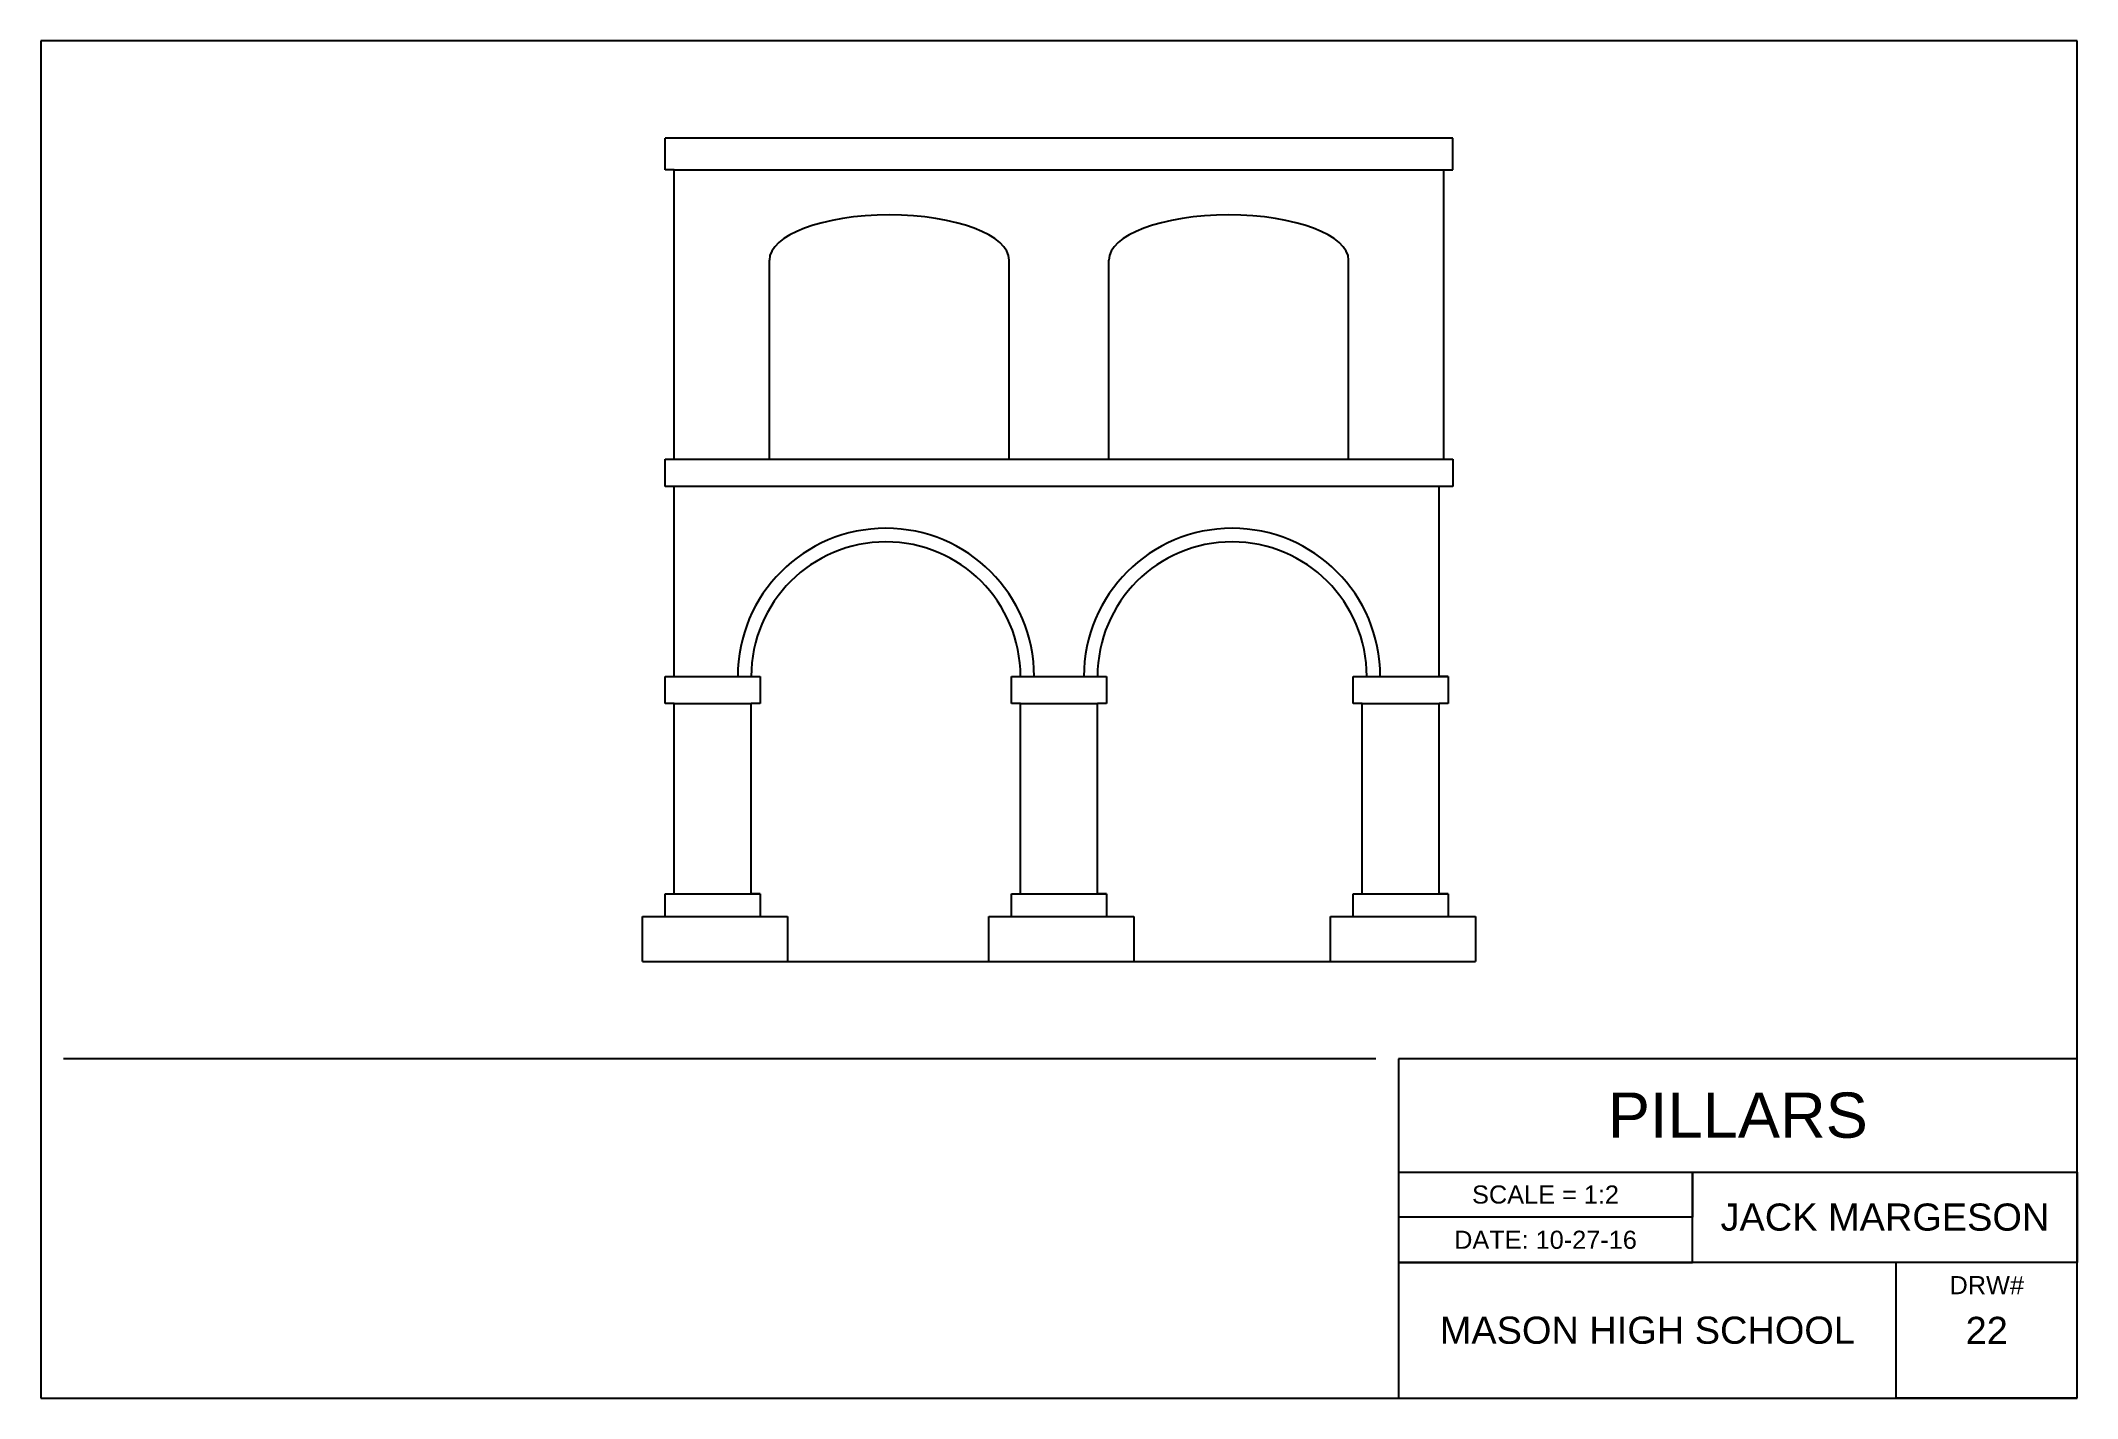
# Model space of a CAD drawing. Header units: millimetres. Extents: x 0 to 450, y 0 to 300.
import ezdxf

# ---------------------------------------------------------------- set-up
doc = ezdxf.new("R2010")
doc.units = ezdxf.units.MM
doc.styles.get("Standard").update_dxf_attribs({"font": 'arial.ttf'})

msp = doc.modelspace()

# ---------------------------------------------------------------- linework, layer by layer
for p, q in [((450, 300), (0, 300)), ((0, 300), (0, 0)), ((450, 0), (450, 300)), ((312, 278.5), (138, 278.5)), ((138, 271.5), (138, 278.5)), ((312, 278.5), (138, 278.5)), ((312, 271.5), (312, 278.5)), ((140, 271.5), (138, 271.5)), ((140, 207.5), (140, 271.5)), ((140, 271.5), (310, 271.5)), ((310, 207.5), (310, 271.5)), ((310, 271.5), (312, 271.5)), ((161, 207.5), (161, 251.5)), ((214, 207.5), (214, 251.5)), ((236, 207.5), (236, 251.5)), ((289, 207.5), (289, 251.5)), ((138, 201.5), (138, 207.5)), ((138, 207.5), (312, 207.5)), ((312, 207.5), (312, 201.5)), ((140, 201.5), (138, 201.5)), ((140, 159.5), (140, 201.5)), ((312, 201.5), (140, 201.5)), ((309, 159.5), (309, 201.5)), ((138, 153.5), (138, 159.5)), ((138, 159.5), (159, 159.5)), ((138, 159.5), (140, 159.5)), ((159, 159.5), (159, 153.5)), ((214.5, 153.5), (214.5, 159.5)), ((214.5, 159.5), (235.5, 159.5)), ((214.5, 159.5), (216.5, 159.5)), ((235.5, 159.5), (235.5, 153.5)), ((290, 153.5), (290, 159.5)), ((290, 159.5), (311, 159.5)), ((290, 159.5), (292, 159.5)), ((311, 159.5), (309, 159.5)), ((311, 159.5), (311, 153.5)), ((140, 153.5), (138, 153.5)), ((140, 111.5), (140, 153.5)), ((140, 153.5), (157, 153.5)), ((157, 111.5), (157, 153.5)), ((159, 153.5), (157, 153.5)), ((216.5, 153.5), (214.5, 153.5)), ((216.5, 111.5), (216.5, 153.5)), ((216.5, 153.5), (233.5, 153.5)), ((233.5, 111.5), (233.5, 153.5)), ((235.5, 153.5), (233.5, 153.5)), ((292, 153.5), (290, 153.5)), ((292, 111.5), (292, 153.5)), ((292, 153.5), (309, 153.5)), ((309, 111.5), (309, 153.5)), ((311, 153.5), (309, 153.5)), ((138, 106.5), (138, 111.5)), ((138, 111.5), (159, 111.5)), ((138, 111.5), (140, 111.5)), ((159, 111.5), (157, 111.5)), ((159, 111.5), (159, 106.5)), ((214.5, 106.5), (214.5, 111.5)), ((214.5, 111.5), (235.5, 111.5)), ((214.5, 111.5), (216.5, 111.5)), ((235.5, 111.5), (233.5, 111.5)), ((235.5, 111.5), (235.5, 106.5)), ((290, 106.5), (290, 111.5)), ((290, 111.5), (311, 111.5)), ((290, 111.5), (292, 111.5)), ((311, 111.5), (309, 111.5)), ((311, 111.5), (311, 106.5)), ((133, 96.5), (133, 106.5)), ((133, 106.5), (165, 106.5)), ((133, 106.5), (138, 106.5)), ((165, 106.5), (165, 96.5)), ((209.5, 96.5), (209.5, 106.5)), ((209.5, 106.5), (241.5, 106.5)), ((209.5, 106.5), (214.5, 106.5)), ((241.5, 106.5), (241.5, 96.5)), ((285, 96.5), (285, 106.5)), ((285, 106.5), (317, 106.5)), ((285, 106.5), (290, 106.5)), ((317, 106.5), (317, 96.5)), ((133, 96.5), (317, 96.5)), ((133, 96.5), (177, 96.5)), ((295, 75), (5, 75)), ((450, 75), (300, 75)), ((300, 75), (300, 0)), ((300, 75), (300, 50)), ((450, 0), (450, 75)), ((300, 50), (450, 50)), ((365, 30), (365, 50)), ((365, 50), (365, 40)), ((450, 50), (450, 30)), ((365, 40), (300, 40)), ((450, 30), (300, 30)), ((300, 30), (365, 30)), ((410, 0), (410, 30)), ((0, 0), (450, 0)), ((450, 0), (410, 0))]:
    msp.add_line(p, q)
for centre, radius in [((186.75, 159.5), 32.75), ((186.75, 159.5), 29.75), ((263.25, 159.5), 32.75), ((263.25, 159.5), 29.75)]:
    msp.add_arc(centre, radius, 0, 180)
for centre in [(187.5, 251.5), (262.5, 251.5)]:
    msp.add_ellipse(centre, major_axis=(-26.5, 0), ratio=0.377358, start_param=3.141593, end_param=6.283185)

# ---------------------------------------------------------------- texts
for s, width, insert, char_height, attachment_point in [('PILLARS', 150, (375, 62.5), 10, 5), ('SCALE = 1:2', 65, (332.5, 45), 4, 5), ('JACK MARGESON', 85, (407.5, 40), 6, 5), ('DATE: 10-27-16', 65, (332.5, 35), 4, 5), ('DRW#', 40, (430, 27), 4, 2), ('MASON HIGH SCHOOL', 110, (355, 15), 6, 5), ('22', 40, (430, 15), 6, 5)]:
    msp.add_mtext_dynamic_manual_height_columns(s, width=width, gutter_width=12.5, heights=[0], dxfattribs=dict(insert=insert, char_height=char_height, attachment_point=attachment_point))

doc.saveas('drawing.dxf')
